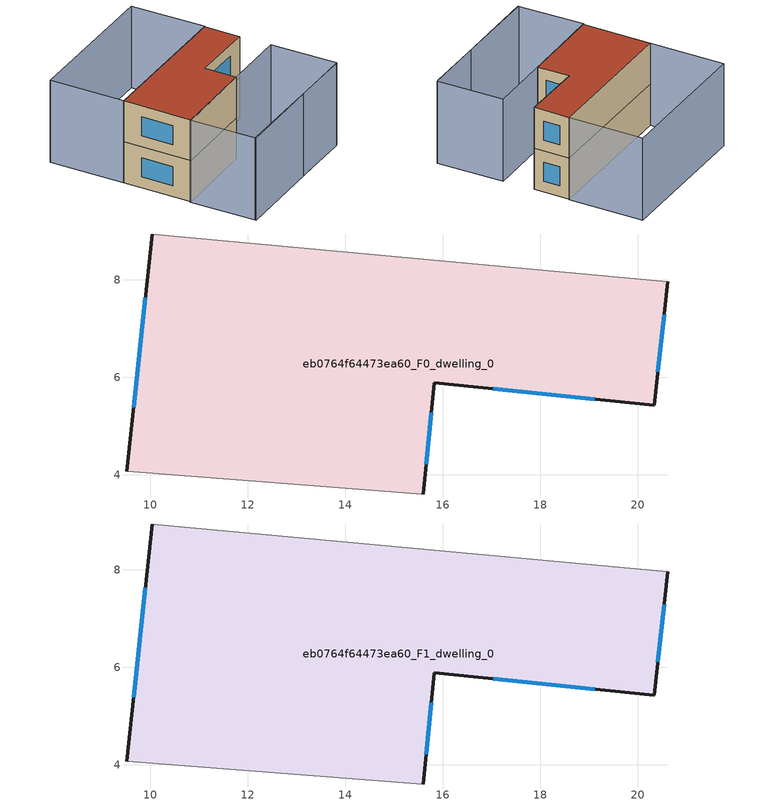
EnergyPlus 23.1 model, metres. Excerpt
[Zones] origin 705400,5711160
eb0764f64473ea60_F0_dwelling_0
 floor ground (EU_floor_Construction): 20.61,7.96 20.34,5.42 15.82,5.89 15.6,3.61 9.52,4.07 10.04,8.94 z0
 wall outside (EU_wall_Construction): 10.04,8.94 9.52,4.07 / 15.6,3.61 15.82,5.89 20.34,5.42 20.61,7.96 z0:3
 wall adiabatic (EU_wall_Construction): 20.61,7.96 10.04,8.94 / 9.52,4.07 15.6,3.61 z0:3
 window (EU_Window_Construction): 9.9,7.63 9.66,5.38 / 20.41,6.11 20.54,7.28 / 17.04,5.76 19.12,5.55 / 15.66,4.22 15.76,5.27 z0.81:2.19
eb0764f64473ea60_F1_dwelling_0
 floor to eb0764f64473ea60_F0_dwelling_0 (EU_floor_Construction): 20.61,7.96 20.34,5.42 15.82,5.89 15.6,3.61 9.52,4.07 10.04,8.94 z3
 wall outside (EU_wall_Construction): 10.04,8.94 9.52,4.07 / 15.6,3.61 15.82,5.89 20.34,5.42 20.61,7.96 z3:6
 wall adiabatic (EU_wall_Construction): 20.61,7.96 10.04,8.94 / 9.52,4.07 15.6,3.61 z3:6
 window (EU_Window_Construction): 9.9,7.63 9.66,5.38 / 20.41,6.11 20.54,7.28 / 17.04,5.76 19.12,5.55 / 15.66,4.22 15.76,5.27 z3.81:5.19
 roof outside (EU_roof_Construction): 20.34,5.42 20.61,7.96 10.04,8.94 9.52,4.07 15.6,3.61 15.82,5.89 z6
shading: 9.08,-0.54 19.65,-1.54 / 20.64,7.96 10.04,8.94 / 10.04,8.94 10.53,14.23 / 10.53,14.23 21.12,13.25 / 21.12,13.25 20.64,7.96 / 19.79,-1.5 9.09,-0.61 / 9.09,-0.61 9.48,4.12 / 9.48,4.12 20.19,3.22 / 20.19,3.22 19.79,-1.5 z0:6
[Building]
EU S2 Campaign: North Axis=0; Terrain=City; Solar Distribution=FullExterior
[Site:Location]
London: Latitude=51.5; Longitude=-0.5; Time Zone=0; Elevation=25
[SizingPeriod:WeatherFileDays]
AnnualSizingPeriod: Begin Month=1; Begin Day of Month=1; End Month=12; End Day of Month=31; Day of Week for Start Day=Monday; Use Weather File Daylight Saving Period=No; Use Weather File Rain and Snow Indicators=No
[MATERIAL]
EU_InternalMass_Material: Roughness=MediumRough; Thickness=0.1; Conductivity=1; Density=1800; Specific Heat=900; Thermal Absorptance=0.9; Solar Absorptance=0.7; Visible Absorptance=0.7
[MATERIAL:NOMASS] Roughness=MediumRough; Thermal Absorptance=0.9; Solar Absorptance=0.7; Visible Absorptance=0.7
Name | Thermal Resistance
EU_wall_NoMass | 0.555556
EU_roof_NoMass | 0.510204
EU_floor_NoMass | 1.68919
[WINDOWMATERIAL:SIMPLEGLAZINGSYSTEM]
EU_Window_SimpleGlazing: UFactor=3.96; Solar Heat Gain Coefficient=0.85; Visible Transmittance=0.85
[CONSTRUCTION]
EU_wall_Construction: EU_wall_NoMass
EU_roof_Construction: EU_roof_NoMass
EU_floor_Construction: EU_floor_NoMass
EU_Window_Construction: EU_Window_SimpleGlazing
EU_InternalMass_Construction: EU_InternalMass_Material
[ZONE] Type=1; Multiplier=1; Ceiling Height=autocalculate; Volume=122.889; Floor Area=autocalculate; Part of Total Floor Area=Yes
eb0764f64473ea60_F0_dwelling_0; eb0764f64473ea60_F1_dwelling_0
[INTERNALMASS] Construction=EU_InternalMass_Construction; Surface Area=40.9631
Name | Zone or ZoneList
eb0764f64473ea60_F0_dwelling_0_EU_InternalMass | eb0764f64473ea60_F0_dwelling_0
eb0764f64473ea60_F1_dwelling_0_EU_InternalMass | eb0764f64473ea60_F1_dwelling_0
[OTHEREQUIPMENT] Fuel Type=Electricity; Design Level Calculation Method=Watts/Area; Power per Zone Floor Area=1; Fraction Latent=0; Fraction Radiant=0; Fraction Lost=0; Carbon Dioxide Generation Rate=0; EndUse Subcategory=EU_Step8_InternalGains
Name | Zone or ZoneList or Space or SpaceList | Schedule
EU_Step8_InternalGain_eb0764f64473ea60_F0_dwelling_0_f000 | eb0764f64473ea60_F0_dwelling_0 | EU_Step8_GainSchedule_eb0764f64473ea60_F0_dwelling_0_f000
EU_Step8_InternalGain_eb0764f64473ea60_F1_dwelling_0_f000 | eb0764f64473ea60_F1_dwelling_0 | EU_Step8_GainSchedule_eb0764f64473ea60_F1_dwelling_0_f000
[ZONEVENTILATION:DESIGNFLOWRATE] Schedule=EU_AlwaysOn; Design Flow Rate Calculation Method=AirChanges/Hour; Air Changes per Hour=0.48; Ventilation Type=Natural; Fan Pressure Rise=0; Fan Total Efficiency=1; Constant Term Coefficient=1; Temperature Term Coefficient=0; Velocity Term Coefficient=0; Velocity Squared Term Coefficient=0; Minimum Indoor Temperature=-100; Maximum Indoor Temperature=100; Delta Temperature=-100; Minimum Outdoor Temperature=-100; Maximum Outdoor Temperature=100; Maximum Wind Speed=40
Name | Zone or ZoneList or Space or SpaceList
EU_ConstantAir_eb0764f64473ea60_F0_dwelling_0 | eb0764f64473ea60_F0_dwelling_0
EU_ConstantAir_eb0764f64473ea60_F1_dwelling_0 | eb0764f64473ea60_F1_dwelling_0
[HVACTEMPLATE:THERMOSTAT] Constant Heating Setpoint=20; Constant Cooling Setpoint=50
EU_HeatOnly_eb0764f64473ea60_F0_dwelling_0; EU_HeatOnly_eb0764f64473ea60_F1_dwelling_0
[HVACTEMPLATE:ZONE:IDEALLOADSAIRSYSTEM] System Availability Schedule=EU_AlwaysOn; Maximum Heating Supply Air Temperature=50; Minimum Cooling Supply Air Temperature=13; Maximum Heating Supply Air Humidity Ratio=0.0156; Minimum Cooling Supply Air Humidity Ratio=0.0077; Heating Limit=NoLimit; Cooling Limit=NoLimit; Heating Availability Schedule=EU_AlwaysOn; Cooling Availability Schedule=EU_CoolingOff; Dehumidification Control Type=ConstantSensibleHeatRatio; Cooling Sensible Heat Ratio=0.7; Dehumidification Setpoint=60; Humidification Control Type=None; Humidification Setpoint=30; Outdoor Air Method=None; Outdoor Air Flow Rate per Person=0.00944; Outdoor Air Flow Rate per Zone Floor Area=0; Outdoor Air Flow Rate per Zone=0; Demand Controlled Ventilation Type=None; Outdoor Air Economizer Type=NoEconomizer; Heat Recovery Type=None; Sensible Heat Recovery Effectiveness=0.7; Latent Heat Recovery Effectiveness=0.65
Name | Template Thermostat
eb0764f64473ea60_F0_dwelling_0 | EU_HeatOnly_eb0764f64473ea60_F0_dwelling_0
eb0764f64473ea60_F1_dwelling_0 | EU_HeatOnly_eb0764f64473ea60_F1_dwelling_0
[SIZING:ZONE] Zone Cooling Design Supply Air Temperature Input Method=SupplyAirTemperature; Zone Cooling Design Supply Air Temperature=13; Zone Heating Design Supply Air Temperature Input Method=SupplyAirTemperature; Zone Heating Design Supply Air Temperature=50; Zone Cooling Design Supply Air Humidity Ratio=0.008; Zone Heating Design Supply Air Humidity Ratio=0.008; Cooling Design Air Flow Method=DesignDay; Cooling Design Air Flow Rate=0; Cooling Minimum Air Flow per Zone Floor Area=0.000762; Cooling Minimum Air Flow=0; Cooling Minimum Air Flow Fraction=0.2; Heating Design Air Flow Method=DesignDay; Heating Design Air Flow Rate=0; Heating Maximum Air Flow per Zone Floor Area=0.002032; Heating Maximum Air Flow=0.141576; Heating Maximum Air Flow Fraction=0.3; Account for Dedicated Outdoor Air System=No; Dedicated Outdoor Air System Control Strategy=NeutralSupplyAir; Dedicated Outdoor Air Low Setpoint Temperature for Design=autosize; Dedicated Outdoor Air High Setpoint Temperature for Design=autosize; Zone Load Sizing Method=Sensible Load Only No Latent Load; Zone Latent Cooling Design Supply Air Humidity Ratio Input Method=HumidityRatioDifference; Zone Cooling Design Supply Air Humidity Ratio Difference=0.005; Zone Latent Heating Design Supply Air Humidity Ratio Input Method=HumidityRatioDifference; Zone Humidification Design Supply Air Humidity Ratio Difference=0.005
eb0764f64473ea60_F0_dwelling_0; eb0764f64473ea60_F1_dwelling_0
[SCHEDULE:CONSTANT]
Name | Hourly Value
EU_AlwaysOn | 1
EU_CoolingOff | 0
[SCHEDULE:FILE] Column Number=1; Rows to Skip at Top=0; Number of Hours of Data=8760; Column Separator=Comma; Interpolate to Timestep=No; Minutes per Item=60; Adjust Schedule for Daylight Savings=Yes
Name | File
EU_Step8_GainSchedule_eb0764f64473ea60_F0_dwelling_0_f000 | ../../schedules/eb0764f64473ea60/eb0764f64473ea60_F0_dwelling_0_f000_gain.csv
EU_Step8_GainSchedule_eb0764f64473ea60_F1_dwelling_0_f000 | ../../schedules/eb0764f64473ea60/eb0764f64473ea60_F1_dwelling_0_f000_gain.csv
